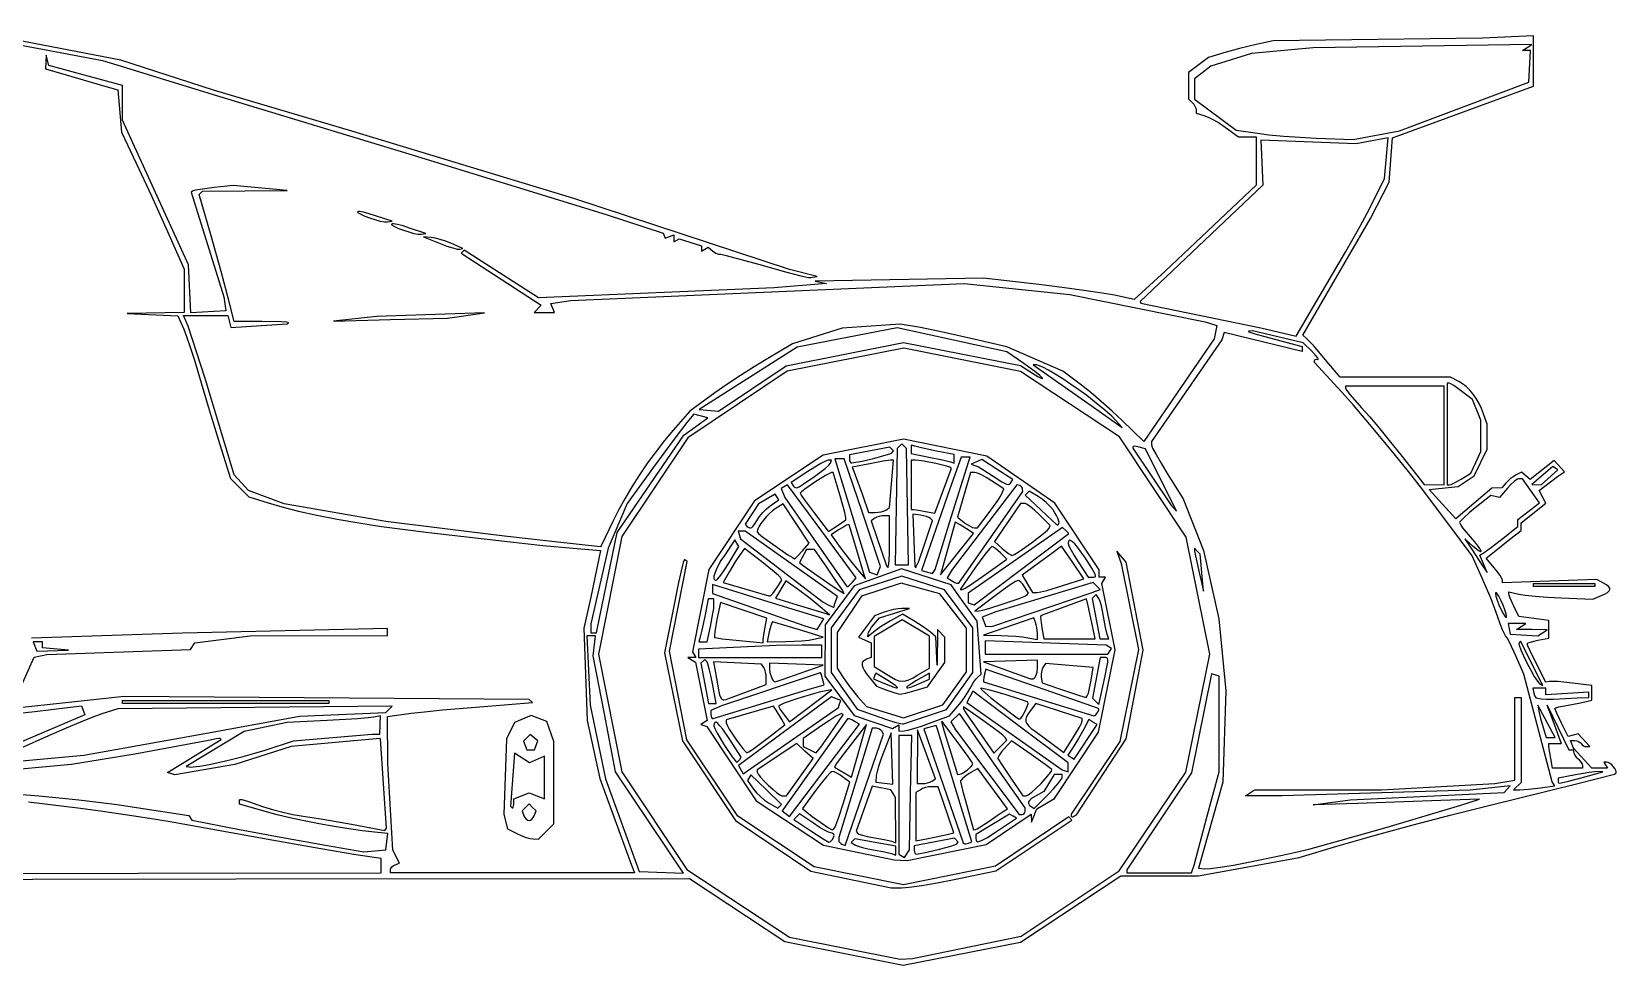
# Model space of a CAD drawing. Header units: millimetres. Extents: x -2.52 to 2.52, y -0.73 to 0.73.
# Drawn here: x 0.438 to 2.515, y -0.729 to 0.495 of the extents above; entities that cross this region are included whole.
import ezdxf

# ---------------------------------------------------------------- set-up
doc = ezdxf.new("R2010")
doc.units = ezdxf.units.MM
doc.header["$MEASUREMENT"] = 0

msp = doc.modelspace()

# ---------------------------------------------------------------- linework, layer by layer
at = {"flags": 128}
for points in [[(0.155285, -0.616951), (0.439827, -0.61594), (0.705815, -0.615422), (1.300593, -0.61488), (1.425212, -0.697612), (1.580325, -0.728818), (1.734186, -0.698556), (1.865558, -0.611709), (1.96749, -0.611709), (2.09956, -0.587279), (2.14904, -0.572778), (2.200771, -0.557869), (2.248936, -0.54457), (2.297376, -0.531847), (2.349933, -0.518665), (2.464733, -0.490304), (2.512911, -0.47834), (2.51477, -0.476482), (2.515169, -0.475146), (2.514604, -0.473199), (2.513283, -0.470886), (2.511415, -0.468448), (2.509208, -0.466129), (2.506869, -0.464172), (2.504608, -0.46282), (2.502632, -0.462315), (2.49885, -0.462315), (2.503841, -0.47039), (2.483062, -0.47039), (2.459187, -0.444145), (2.459069, -0.448698), (2.459501, -0.450862), (2.460764, -0.45339), (2.462664, -0.455966), (2.465007, -0.458277), (2.467358, -0.460509), (2.469284, -0.462868), (2.470585, -0.465075), (2.471063, -0.466847), (2.471063, -0.47039), (2.431696, -0.47039), (2.429172, -0.457773), (2.42739, -0.447823), (2.426649, -0.441622), (2.426649, -0.438089), (2.443472, -0.438089), (2.442127, -0.434958), (2.432705, -0.409723), (2.42463, -0.387618), (2.452894, -0.446122), (2.459814, -0.446164), (2.455166, -0.434051), (2.460857, -0.434051), (2.463264, -0.43437), (2.46561, -0.435237), (2.467626, -0.436521), (2.469044, -0.438089), (2.470363, -0.439657), (2.472107, -0.44094), (2.47405, -0.441808), (2.475965, -0.442127), (2.48039, -0.442127), (2.465324, -0.425479), (2.451977, -0.428969), (2.44335, -0.411214), (2.437258, -0.398217), (2.434724, -0.391902), (2.436078, -0.391088), (2.439765, -0.39002), (2.451884, -0.387678), (2.466079, -0.385207), (2.47611, -0.383013), (2.483176, -0.381017), (2.483176, -0.361774), (2.457941, -0.358749), (2.438674, -0.356892), (2.43169, -0.356545), (2.42779, -0.356676), (2.422875, -0.357628), (2.41063, -0.333371), (2.401982, -0.315666), (2.399351, -0.309834), (2.398385, -0.307162), (2.3995, -0.306195), (2.402536, -0.305005), (2.40703, -0.303743), (2.412517, -0.30256), (2.426649, -0.299909), (2.426649, -0.27686), (2.387339, -0.271645), (2.380749, -0.257825), (2.376095, -0.247378), (2.374679, -0.243665), (2.374159, -0.241666), (2.374159, -0.239326), (2.387281, -0.242268), (2.395684, -0.243555), (2.408862, -0.244882), (2.425009, -0.246094), (2.44232, -0.247034), (2.484237, -0.248858), (2.49582, -0.24406), (2.500412, -0.241966), (2.503774, -0.239971), (2.505914, -0.238032), (2.506837, -0.236107), (2.506552, -0.234153), (2.505064, -0.232127), (2.502382, -0.229988), (2.498512, -0.227693), (2.489621, -0.222935), (2.366083, -0.227443), (2.366083, -0.224058), (2.365229, -0.221729), (2.362904, -0.217889), (2.359462, -0.213071), (2.355259, -0.207809), (2.344435, -0.194945), (2.352698, -0.188321), (2.375635, -0.170113), (2.39031, -0.15853), (2.39031, -0.148727), (2.422667, -0.122724), (2.413897, -0.106337), (2.421282, -0.100474), (2.437881, -0.088143), (2.447095, -0.081675), (2.433637, -0.066804), (2.402231, -0.091678), (2.390826, -0.082212), (2.38317, -0.08631), (2.379786, -0.088396), (2.376232, -0.091047), (2.372931, -0.093923), (2.370304, -0.096684), (2.365095, -0.102961), (2.351952, -0.103033), (2.304834, -0.143364), (2.269993, -0.10498), (2.308012, -0.100863), (2.328821, -0.087229), (2.345895, -0.051959), (2.345895, -0.019375), (2.341162, -0.00565), (2.338447, 0.001279), (2.335205, 0.007932), (2.331508, 0.014215), (2.327429, 0.020031), (2.323041, 0.025286), (2.318416, 0.029885), (2.313627, 0.033732), (2.308747, 0.036733), (2.297844, 0.042396), (2.153067, 0.042396), (2.133702, 0.065612), (2.118539, 0.083263), (2.11277, 0.089609), (2.109277, 0.093098), (2.104218, 0.097368), (2.193188, 0.250336), (2.217401, 0.29795), (2.221785, 0.355919), (2.40642, 0.423957), (2.40646, 0.489685), (2.339838, 0.486671), (2.065276, 0.483078), (2.043069, 0.478464), (2.021454, 0.473362), (2.000673, 0.467575), (1.980485, 0.4613), (1.95424, 0.441716), (1.95424, 0.407402), (1.959287, 0.402355), (1.961246, 0.400036), (1.962851, 0.397453), (1.963936, 0.39492), (1.964334, 0.392753), (1.964334, 0.388199), (1.974729, 0.385419), (1.980143, 0.383341), (1.9872, 0.379739), (1.994987, 0.375119), (2.002589, 0.369987), (2.020054, 0.357335), (2.043069, 0.357335), (2.043069, 0.293983), (1.923957, 0.181386), (1.883402, 0.143955), (1.857246, 0.149623), (1.841357, 0.152493), (1.817429, 0.156117), (1.788706, 0.16003), (1.758429, 0.16377), (1.685768, 0.172248), (1.464898, 0.168307), (1.479812, 0.165036), (1.411171, 0.159567), (1.102624, 0.14614), (1.004983, 0.208886), (1.001027, 0.20493), (1.105953, 0.136505), (1.096635, 0.127187), (1.12334, 0.127187), (1.118806, 0.139003), (1.144684, 0.142936), (1.660339, 0.164991), (1.798789, 0.150832), (1.976447, 0.114808), (1.991368, 0.110242), (1.987947, 0.092342), (1.895693, -0.04197), (1.867429, -0.014523), (1.854499, -0.002393), (1.840185, 0.010345), (1.826229, 0.022178), (1.814372, 0.031593), (1.789578, 0.050263), (1.716532, 0.081945), (1.672869, 0.092237), (1.634323, 0.100879), (1.602961, 0.107203), (1.576716, 0.111878), (1.500553, 0.106404), (1.435397, 0.08587), (1.401077, 0.065661), (1.385144, 0.055936), (1.367133, 0.044394), (1.349255, 0.03248), (1.333718, 0.021639), (1.300681, -0.002175), (1.278819, -0.027332), (1.267659, -0.040707), (1.256498, -0.055101), (1.245525, -0.070225), (1.234931, -0.085793), (1.224905, -0.101517), (1.215636, -0.117109), (1.207314, -0.132281), (1.200129, -0.146746), (1.184772, -0.178927), (1.18387, -0.180195), (1.1239, -0.173728), (1.057825, -0.166206), (0.983176, -0.157202), (0.902423, -0.147142), (0.769179, -0.123842), (0.722422, -0.106297), (0.703409, -0.085792), (0.66577, 0.040377), (0.64343, 0.109017), (0.63709, 0.123149), (0.695238, 0.123149), (0.699311, 0.107574), (0.773217, 0.112144), (0.774899, 0.113609), (0.77449, 0.113903), (0.772666, 0.114178), (0.765343, 0.114644), (0.740004, 0.115074), (0.703427, 0.115074), (0.696357, 0.144347), (0.686752, 0.180897), (0.673588, 0.227666), (0.65789, 0.281712), (0.662311, 0.286133), (0.773217, 0.28705), (0.70211, 0.293725), (0.677238, 0.290911), (0.658902, 0.288447), (0.652725, 0.287327), (0.649744, 0.286476), (0.647122, 0.284855), (0.689884, 0.147687), (0.692463, 0.129206), (0.646902, 0.12681), (0.643565, 0.189771), (0.557201, 0.379242), (0.557201, 0.424725), (0.460734, 0.451002), (0.457195, 0.464334), (0.456258, 0.446506), (0.483513, 0.438533), (0.530956, 0.424833), (0.551144, 0.419105), (0.556087, 0.363392), (0.575154, 0.323015), (0.595043, 0.279985), (0.616087, 0.233231), (0.637954, 0.183824), (0.637954, 0.127187), (0.563257, 0.125543), (0.629644, 0.122827), (0.637434, 0.105216), (0.641307, 0.095399), (0.646094, 0.08169), (0.651186, 0.065904), (0.655975, 0.049859), (0.66827, 0.008137), (0.682733, -0.039168), (0.698741, -0.090448), (0.72269, -0.114397), (0.747953, -0.122484), (0.766246, -0.127821), (0.787738, -0.133187), (0.811985, -0.1385), (0.838542, -0.143677), (0.866962, -0.148637), (0.8968, -0.153297), (0.927611, -0.157575), (0.95895, -0.161389), (1.061911, -0.173236), (1.108044, -0.178256), (1.148084, -0.182018), (1.183786, -0.184886), (1.181766, -0.195404), (1.170921, -0.246299), (1.162097, -0.286676), (1.166144, -0.407806), (1.183055, -0.483794), (1.224531, -0.597577), (1.22832, -0.607672), (0.908479, -0.607672), (0.908479, -0.603507), (0.908951, -0.601709), (0.910237, -0.599892), (0.912139, -0.598267), (0.914462, -0.597047), (0.920444, -0.594751), (0.911447, -0.577939), (0.904882, -0.464334), (0.904441, -0.402679), (0.935734, -0.398402), (0.952909, -0.39636), (0.976543, -0.393961), (1.030716, -0.389287), (1.094407, -0.384448), (1.09034, -0.380381), (0.559219, -0.37659), (0.425976, -0.390834)], [(1.461642, 0.173245), (1.467699, 0.174249), (1.431359, 0.183634), (1.148721, 0.276318), (0.858008, 0.364751), (0.676312, 0.418385), (0.555182, 0.457748), (0.361373, 0.495237)], [(0.383372, 0.484839), (0.452221, 0.472282), (0.530956, 0.457328), (0.561238, 0.448321), (0.670256, 0.414732), (0.932705, 0.334942), (1.191117, 0.255491), (1.265814, 0.231248), (1.268355, 0.224545), (1.279946, 0.228993), (1.279946, 0.219577), (1.286689, 0.223745), (1.316285, 0.214661), (1.316285, 0.207464), (1.324714, 0.212674), (1.330351, 0.207996), (1.334996, 0.204778), (1.336927, 0.203866), (1.33825, 0.20361), (1.341521, 0.203594), (1.348587, 0.201951), (1.390983, 0.190291), (1.426385, 0.180306), (1.446391, 0.174999), (1.452294, 0.173695), (1.456357, 0.173076), (1.45925, 0.172979), (1.461642, 0.173245)], [(2.315612, 0.397117), (2.400404, 0.429199), (2.402845, 0.47039), (2.392328, 0.470514), (2.404441, 0.47826), (2.117766, 0.473951), (2.036933, 0.466689), (1.983617, 0.450221), (1.962315, 0.433465), (1.962315, 0.406552), (2.016824, 0.366265), (2.045087, 0.362012), (2.059885, 0.360203), (2.079282, 0.358422), (2.10076, 0.356873), (2.121803, 0.355762), (2.170256, 0.353766), (2.230821, 0.365034), (2.315612, 0.397117)], [(2.16086, 0.207251), (2.179328, 0.240101), (2.188478, 0.257175), (2.196034, 0.271854), (2.211488, 0.302826), (2.216275, 0.356158), (2.174293, 0.348297), (2.049125, 0.353021), (2.051743, 0.29384), (1.890878, 0.141319), (1.892158, 0.139471), (2.049125, 0.107046), (2.095693, 0.095914), (2.118416, 0.134767), (2.16086, 0.207251)], [(0.904441, 0.245759), (0.910498, 0.246694), (0.889039, 0.253974), (0.880548, 0.256642), (0.873293, 0.258525), (0.868043, 0.25945), (0.866411, 0.259499), (0.86557, 0.259244), (0.865466, 0.258622), (0.866136, 0.25782), (0.869421, 0.255803), (0.87468, 0.253453), (0.881164, 0.251028), (0.888129, 0.248787), (0.894827, 0.246989), (0.900514, 0.245894), (0.904441, 0.245759)], [(0.948856, 0.229608), (0.954913, 0.230543), (0.933453, 0.237823), (0.924962, 0.240491), (0.917707, 0.242374), (0.912458, 0.243299), (0.910826, 0.243348), (0.909984, 0.243093), (0.909881, 0.242471), (0.91055, 0.241669), (0.913836, 0.239652), (0.919094, 0.237302), (0.925579, 0.234877), (0.932543, 0.232636), (0.939242, 0.230839), (0.944928, 0.229743), (0.948856, 0.229608)], [(0.999327, 0.209986), (1.003365, 0.211077), (0.987529, 0.217929), (0.980593, 0.220641), (0.973414, 0.222963), (0.966839, 0.224646), (0.961716, 0.225445), (0.951738, 0.22611), (0.973514, 0.217502), (0.982287, 0.214246), (0.990079, 0.211743), (0.996041, 0.210241), (0.999327, 0.209986)], [(0.908479, 0.11768), (0.983176, 0.119804), (1.031629, 0.126414), (0.89031, 0.122013), (0.833782, 0.115556), (0.908479, 0.11768)], [(1.504166, 0.07236), (1.581011, 0.087576), (1.734186, 0.057525), (1.74979, 0.047578), (1.757015, 0.04315), (1.76145, 0.040804), (1.76326, 0.040354), (1.763231, 0.040783), (1.762608, 0.041616), (1.759659, 0.044403), (1.754579, 0.048531), (1.738683, 0.060069), (1.71632, 0.075471), (1.572678, 0.106954), (1.441419, 0.081823), (1.312929, 0), (1.338493, -0.00225), (1.427322, 0.057144), (1.504166, 0.07236)], [(2.112174, -0.576379), (2.154582, -0.564729), (2.21467, -0.547776), (2.311575, -0.518927), (2.335801, -0.510808), (2.28533, -0.512759), (2.176312, -0.5166), (2.117766, -0.518491), (2.166218, -0.511674), (2.368102, -0.50204), (2.376178, -0.493577), (2.323688, -0.499076), (2.077389, -0.506408), (2.028937, -0.506606), (2.04105, -0.498778), (2.207189, -0.498654), (2.355989, -0.490483), (2.382234, -0.486175), (2.382234, -0.377524), (2.39031, -0.377524), (2.39031, -0.488964), (2.380619, -0.498654), (2.388938, -0.498654), (2.40029, -0.497904), (2.415898, -0.496099), (2.434538, -0.493544), (2.431263, -0.488245), (2.394091, -0.347241), (2.383519, -0.323015), (2.375219, -0.305312), (2.372046, -0.299465), (2.37011, -0.29677), (2.368436, -0.294234), (2.365973, -0.288821), (2.363054, -0.281326), (2.360009, -0.272544), (2.356144, -0.26162), (2.350989, -0.248293), (2.345219, -0.234248), (2.339505, -0.221172), (2.326265, -0.192007), (2.297107, -0.152531), (2.279687, -0.129263), (2.261432, -0.105464), (2.242714, -0.081594), (2.223905, -0.058112), (2.205376, -0.035479), (2.187501, -0.014153), (2.170651, 0.005404), (2.155199, 0.022735), (2.119785, 0.061621), (2.119785, 0.064121), (2.120107, 0.065013), (2.120984, 0.065591), (2.122282, 0.065807), (2.123867, 0.065612), (2.124452, 0.065639), (2.124543, 0.066108), (2.123365, 0.068205), (2.120578, 0.071565), (2.116426, 0.075854), (2.104902, 0.087106), (2.038519, 0.102961), (2.033728, 0.102594), (2.032843, 0.10233), (2.033606, 0.101729), (2.041199, 0.099188), (2.088493, 0.086433), (2.103634, 0.082461), (2.103634, 0.075764), (2.001365, 0.100942), (1.998147, 0.091345), (1.905787, -0.042067), (1.905787, -0.046313), (1.907433, -0.050587), (1.911913, -0.059084), (1.918544, -0.070574), (1.926641, -0.083826), (1.947495, -0.117093), (1.974107, -0.184862), (1.994026, -0.274563), (2.00358, -0.369129), (1.999553, -0.48856), (1.967434, -0.601615), (1.975978, -0.602337), (1.983255, -0.601912), (1.996145, -0.600143), (2.013236, -0.597298), (2.033112, -0.593647), (2.07556, -0.585007), (2.095304, -0.580557), (2.112174, -0.576379)], [(1.799324, -0.647645), (1.863392, -0.604846), (1.951132, -0.475419), (1.982199, -0.320996), (1.951311, -0.16746), (1.863895, -0.035835), (1.734186, 0.049928), (1.581174, 0.080221), (1.428386, 0.049951), (1.298116, -0.037161), (1.211788, -0.166798), (1.181239, -0.320996), (1.211788, -0.475194), (1.296964, -0.603024), (1.431359, -0.691891), (1.576716, -0.720757), (1.592867, -0.719892), (1.735257, -0.690444), (1.799324, -0.647645)], [(1.820996, 0.018096), (1.810499, 0.025874), (1.799908, 0.033291), (1.789569, 0.040139), (1.77983, 0.04621), (1.771035, 0.051294), (1.763533, 0.055184), (1.757669, 0.057671), (1.755459, 0.058323), (1.753789, 0.058546), (1.750864, 0.058546), (1.827052, 0.00504), (1.867429, -0.023836), (1.859354, -0.014427), (1.853829, -0.00895), (1.844755, -0.000992), (1.833391, 0.008379), (1.820996, 0.018096)], [(2.224764, 0.030283), (2.160162, 0.030283), (2.160162, 0.027794), (2.161834, 0.025006), (2.166388, 0.019256), (2.181359, 0.002223), (2.19198, -0.009806), (2.205226, -0.025494), (2.219409, -0.042808), (2.23284, -0.059718), (2.263122, -0.098576), (2.289367, -0.098923), (2.289367, 0.030283), (2.224764, 0.030283)], [(2.331077, -0.069517), (2.33782, -0.055307), (2.33782, -0.013873), (2.326563, 0.013067), (2.312631, 0.023694), (2.302014, 0.031199), (2.298179, 0.033482), (2.296052, 0.03432), (2.293405, 0.03432), (2.293405, -0.098923), (2.296433, -0.098908), (2.29859, -0.098304), (2.302225, -0.09667), (2.311898, -0.09131), (2.324334, -0.083726), (2.331077, -0.069517)], [(1.196801, -0.203903), (1.205792, -0.161507), (1.292895, -0.033765), (1.324296, -0.011019), (1.306191, -0.006087), (1.297118, -0.017175), (1.280505, -0.038955), (1.253304, -0.075749), (1.218562, -0.123234), (1.193969, -0.181696), (1.170929, -0.281154), (1.170929, -0.292732), (1.178432, -0.292732), (1.18312, -0.269515), (1.196801, -0.203903)], [(1.577081, -0.591118), (1.58552, -0.591521), (1.689379, -0.570481), (1.748318, -0.530709), (1.748829, -0.54105), (1.755844, -0.523661), (1.7786, -0.510133), (1.83643, -0.423066), (1.858148, -0.315354), (1.840754, -0.228054), (1.845699, -0.220054), (1.837147, -0.220054), (1.837147, -0.21031), (1.779325, -0.122861), (1.690013, -0.061108), (1.580836, -0.039085), (1.475774, -0.060012), (1.385674, -0.11986), (1.325826, -0.20996), (1.304311, -0.317955), (1.308687, -0.325034), (1.298116, -0.325157), (1.308075, -0.331484), (1.323714, -0.407729), (1.315372, -0.412885), (1.32304, -0.415882), (1.387923, -0.513013), (1.476085, -0.571306), (1.568641, -0.590716), (1.577081, -0.591118)], [(1.565415, -0.057061), (1.567968, -0.054509), (1.562947, -0.049488), (1.510094, -0.059461), (1.510094, -0.06506), (1.510333, -0.067202), (1.510984, -0.068893), (1.511947, -0.069965), (1.513122, -0.070246), (1.526587, -0.06771), (1.543463, -0.063742), (1.558243, -0.059729), (1.563124, -0.05814), (1.565415, -0.057061)], [(1.581763, -0.048107), (1.578735, -0.045087), (1.572678, -0.051127), (1.57003, -0.203903), (1.587439, -0.203903), (1.584791, -0.051127), (1.581763, -0.048107)], [(1.624159, -0.054557), (1.606279, -0.050849), (1.595895, -0.048341), (1.590848, -0.046687), (1.590848, -0.057974), (1.614065, -0.062536), (1.631944, -0.066244), (1.642328, -0.068752), (1.647376, -0.070406), (1.647376, -0.059119), (1.624159, -0.054557)], [(1.889866, -0.049361), (1.884001, -0.048355), (1.882217, -0.048459), (1.881561, -0.048985), (1.881561, -0.050781), (1.93109, -0.125168), (1.938913, -0.133244), (1.898171, -0.051533), (1.889866, -0.049361)], [(1.485195, -0.070615), (1.486541, -0.066622), (1.482105, -0.066622), (1.478641, -0.067778), (1.47249, -0.070925), (1.464522, -0.075583), (1.455605, -0.081271), (1.433541, -0.095921), (1.435717, -0.099441), (1.436782, -0.10079), (1.438073, -0.101862), (1.439427, -0.102547), (1.440682, -0.102738), (1.443943, -0.101416), (1.449506, -0.098139), (1.46425, -0.088088), (1.478338, -0.077332), (1.483081, -0.073172), (1.485195, -0.070615)], [(1.505453, -0.144944), (1.505287, -0.142117), (1.503788, -0.135213), (1.497799, -0.113322), (1.488729, -0.082773), (1.486643, -0.082773), (1.483939, -0.083844), (1.478838, -0.086687), (1.464845, -0.095458), (1.451463, -0.104629), (1.447126, -0.107973), (1.445491, -0.109745), (1.446944, -0.112372), (1.450898, -0.118117), (1.463897, -0.135569), (1.482302, -0.159489), (1.483187, -0.159489), (1.492856, -0.153535), (1.505453, -0.144944)], [(1.52694, -0.135262), (1.503336, -0.064603), (1.490905, -0.064603), (1.536339, -0.213337), (1.546429, -0.216688), (1.550545, -0.205922), (1.52694, -0.135262)], [(1.565181, -0.097684), (1.567807, -0.066622), (1.56385, -0.066622), (1.554275, -0.067984), (1.53681, -0.071258), (1.513727, -0.075893), (1.516384, -0.082361), (1.527051, -0.112046), (1.535062, -0.135262), (1.543776, -0.135201), (1.547556, -0.134924), (1.551408, -0.134218), (1.554881, -0.133189), (1.557523, -0.131943), (1.562555, -0.128747), (1.565181, -0.097684)], [(1.643338, -0.07682), (1.641668, -0.075871), (1.637195, -0.074476), (1.623072, -0.071054), (1.607423, -0.067965), (1.601045, -0.066987), (1.596706, -0.066622), (1.590848, -0.066622), (1.590848, -0.131225), (1.594381, -0.131225), (1.600403, -0.13193), (1.609922, -0.133626), (1.62193, -0.136028), (1.643338, -0.078273), (1.643338, -0.07682)], [(1.643457, -0.141319), (1.666545, -0.067631), (1.668428, -0.062584), (1.656329, -0.062584), (1.641798, -0.10397), (1.615796, -0.178375), (1.604326, -0.211394), (1.619104, -0.215258), (1.622252, -0.20996), (1.643457, -0.141319)], [(1.710318, -0.10954), (1.712339, -0.104273), (1.696095, -0.093523), (1.689352, -0.089349), (1.683004, -0.08593), (1.677762, -0.083621), (1.674341, -0.082773), (1.668831, -0.082773), (1.65167, -0.141319), (1.660626, -0.148295), (1.664434, -0.151011), (1.668181, -0.153248), (1.671436, -0.154776), (1.673768, -0.155361), (1.677953, -0.155451), (1.693125, -0.135129), (1.704434, -0.119229), (1.708336, -0.113189), (1.710318, -0.10954)], [(1.703877, -0.078718), (1.683693, -0.065766), (1.669583, -0.0716), (1.675639, -0.073747), (1.679323, -0.07549), (1.684875, -0.078646), (1.698574, -0.087409), (1.709591, -0.094733), (1.71324, -0.096868), (1.715947, -0.098085), (1.717935, -0.098461), (1.719427, -0.098071), (1.720647, -0.096991), (1.721819, -0.095296), (1.72406, -0.09167), (1.703877, -0.078718)], [(2.43535, -0.077103), (2.431999, -0.075032), (2.404441, -0.098595), (2.416555, -0.098668), (2.438701, -0.079174), (2.43535, -0.077103)], [(1.473675, -0.159739), (1.428646, -0.098876), (1.420715, -0.103778), (1.425225, -0.115531), (1.506728, -0.232167), (1.507917, -0.232167), (1.510166, -0.230468), (1.513905, -0.226384), (1.518704, -0.220602), (1.473675, -0.159739)], [(1.737041, -0.104448), (1.736666, -0.10307), (1.735818, -0.101761), (1.734621, -0.100669), (1.733202, -0.099941), (1.729593, -0.098738), (1.644891, -0.20996), (1.638266, -0.220957), (1.64383, -0.224481), (1.648353, -0.226926), (1.65019, -0.227635), (1.651413, -0.227855), (1.653432, -0.227705), (1.737271, -0.107752), (1.737041, -0.104448)], [(2.341989, -0.187671), (2.351698, -0.180685), (2.366995, -0.168861), (2.386272, -0.153591), (2.386272, -0.144296), (2.414683, -0.122626), (2.392328, -0.09102), (2.38764, -0.090934), (2.386487, -0.091168), (2.385002, -0.091872), (2.381286, -0.09449), (2.376985, -0.098386), (2.372593, -0.103159), (2.362233, -0.115471), (2.3509, -0.113055), (2.33039, -0.129206), (2.322413, -0.135715), (2.315857, -0.141499), (2.311399, -0.145928), (2.310169, -0.147438), (2.309718, -0.148373), (2.31077, -0.150779), (2.313755, -0.155099), (2.318213, -0.160721), (2.323688, -0.167032), (2.329212, -0.173394), (2.33337, -0.178671), (2.336119, -0.182718), (2.337418, -0.185388), (2.33751, -0.186161), (2.337224, -0.186535), (2.336554, -0.186491), (2.335494, -0.186012), (2.332187, -0.183673), (2.327259, -0.179371), (2.316698, -0.169583), (2.326249, -0.184223), (2.340784, -0.20643), (2.345768, -0.213997), (2.33626, -0.191212), (2.341989, -0.187671)], [(1.406027, -0.126538), (1.417322, -0.118494), (1.412634, -0.110908), (1.390858, -0.123771), (1.373301, -0.150555), (1.375749, -0.153003), (1.377382, -0.15438), (1.378944, -0.155129), (1.380476, -0.155223), (1.382019, -0.154639), (1.383616, -0.153351), (1.385308, -0.151335), (1.389146, -0.145016), (1.392206, -0.14033), (1.396408, -0.135283), (1.4012, -0.130484), (1.406027, -0.126538)], [(1.440226, -0.149481), (1.423013, -0.123823), (1.412541, -0.130177), (1.408982, -0.132778), (1.405117, -0.136341), (1.401185, -0.140555), (1.397428, -0.14511), (1.394086, -0.149696), (1.391401, -0.154002), (1.389613, -0.157719), (1.388964, -0.160536), (1.390973, -0.162595), (1.396291, -0.166851), (1.412594, -0.1789), (1.429356, -0.190571), (1.435246, -0.194356), (1.438058, -0.195755), (1.439303, -0.194916), (1.441675, -0.192686), (1.448437, -0.18541), (1.457439, -0.175139), (1.440226, -0.149481)], [(1.771753, -0.15561), (1.772981, -0.15212), (1.758496, -0.137635), (1.752484, -0.13202), (1.746823, -0.12744), (1.742149, -0.124367), (1.740381, -0.123542), (1.739098, -0.123271), (1.734186, -0.123392), (1.700139, -0.172948), (1.710304, -0.182369), (1.714474, -0.186), (1.718312, -0.188921), (1.721393, -0.190835), (1.72329, -0.191445), (1.72663, -0.1899), (1.732602, -0.186145), (1.748732, -0.174746), (1.764258, -0.162738), (1.769473, -0.158221), (1.771753, -0.15561)], [(1.776967, -0.131848), (1.773039, -0.127138), (1.768031, -0.122234), (1.762585, -0.117719), (1.757345, -0.114171), (1.745413, -0.107211), (1.740312, -0.112312), (1.760703, -0.131863), (1.775627, -0.14567), (1.780575, -0.149871), (1.782875, -0.151413), (1.784104, -0.150981), (1.784705, -0.149758), (1.784711, -0.14785), (1.784155, -0.145368), (1.783071, -0.142418), (1.781489, -0.139109), (1.779443, -0.13555), (1.776967, -0.131848)], [(1.555518, -0.139362), (1.552375, -0.13964), (1.54904, -0.14035), (1.545911, -0.141386), (1.543387, -0.14264), (1.538322, -0.145855), (1.558511, -0.205214), (1.560548, -0.20725), (1.560957, -0.206945), (1.561338, -0.20528), (1.561986, -0.198409), (1.562423, -0.18772), (1.562584, -0.174293), (1.562584, -0.1393), (1.555518, -0.139362)], [(1.616079, -0.142868), (1.614123, -0.141641), (1.611033, -0.140434), (1.607232, -0.139385), (1.603146, -0.138633), (1.593236, -0.137281), (1.595613, -0.205922), (1.596826, -0.207162), (1.597284, -0.206772), (1.598128, -0.205172), (1.600776, -0.198836), (1.608571, -0.177077), (1.619103, -0.145752), (1.616079, -0.142868)], [(1.492174, -0.251143), (1.494442, -0.245232), (1.373285, -0.159489), (1.364065, -0.159489), (1.367221, -0.169583), (1.475774, -0.252665), (1.48284, -0.25669), (1.48783, -0.258995), (1.489348, -0.259277), (1.489762, -0.25917), (1.489906, -0.258884), (1.490572, -0.255855), (1.492174, -0.251143)], [(1.518323, -0.180192), (1.509752, -0.151413), (1.507762, -0.151413), (1.506209, -0.151925), (1.50345, -0.153318), (1.495876, -0.157897), (1.48598, -0.164381), (1.498042, -0.181114), (1.509619, -0.19649), (1.520517, -0.20996), (1.53093, -0.222073), (1.528912, -0.215522), (1.518323, -0.180192)], [(1.667008, -0.158863), (1.655022, -0.151446), (1.648536, -0.147712), (1.629206, -0.217043), (1.672509, -0.162545), (1.667008, -0.158863)], [(1.793545, -0.158686), (1.789472, -0.154613), (1.665545, -0.24089), (1.665545, -0.253701), (1.67362, -0.256207), (1.797618, -0.162759), (1.793545, -0.158686)], [(1.36253, -0.175334), (1.359835, -0.170974), (1.346136, -0.191317), (1.341685, -0.198248), (1.33806, -0.204563), (1.335294, -0.210162), (1.333418, -0.214949), (1.332465, -0.218822), (1.332466, -0.221684), (1.332835, -0.222704), (1.333455, -0.223435), (1.33433, -0.223863), (1.335464, -0.223977), (1.336345, -0.223503), (1.337695, -0.22219), (1.341529, -0.217409), (1.34643, -0.210362), (1.351858, -0.201778), (1.365224, -0.179693), (1.36253, -0.175334)], [(1.419539, -0.220527), (1.416966, -0.217864), (1.411484, -0.21308), (1.395014, -0.19986), (1.37255, -0.18253), (1.36687, -0.190188), (1.360438, -0.199869), (1.352948, -0.212388), (1.344706, -0.22693), (1.404417, -0.24428), (1.40632, -0.24428), (1.407587, -0.243474), (1.409629, -0.241281), (1.414912, -0.234072), (1.421601, -0.223863), (1.419539, -0.220527)], [(1.480312, -0.206931), (1.46409, -0.183715), (1.453851, -0.183715), (1.444743, -0.200732), (1.448145, -0.203622), (1.4717, -0.220519), (1.487328, -0.231274), (1.497596, -0.238047), (1.503267, -0.24149), (1.499901, -0.235819), (1.492758, -0.224994), (1.480312, -0.206931)], [(1.708197, -0.188008), (1.704723, -0.184787), (1.701423, -0.182175), (1.69867, -0.18044), (1.696837, -0.179849), (1.695836, -0.180457), (1.694143, -0.182133), (1.689045, -0.188223), (1.682274, -0.197192), (1.674562, -0.208113), (1.655315, -0.236205), (1.658411, -0.23597), (1.661784, -0.234324), (1.668679, -0.230018), (1.689018, -0.216037), (1.716528, -0.19634), (1.708197, -0.188008)], [(1.80263, -0.200612), (1.788126, -0.179152), (1.775288, -0.188791), (1.74948, -0.207869), (1.736511, -0.217308), (1.750059, -0.240242), (1.756254, -0.240039), (1.760817, -0.239259), (1.768661, -0.237286), (1.789791, -0.230954), (1.817133, -0.222073), (1.80263, -0.200612)], [(1.818405, -0.193747), (1.813501, -0.186602), (1.809184, -0.18082), (1.805475, -0.176417), (1.802395, -0.173411), (1.799965, -0.171817), (1.798999, -0.171556), (1.798203, -0.171654), (1.79758, -0.172114), (1.797132, -0.172938), (1.79677, -0.175686), (1.797805, -0.178856), (1.800625, -0.184466), (1.804797, -0.191725), (1.809892, -0.19984), (1.823015, -0.219909), (1.828062, -0.219981), (1.830407, -0.219889), (1.831917, -0.219373), (1.83233, -0.218879), (1.832501, -0.218189), (1.83207, -0.216094), (1.830534, -0.212845), (1.827804, -0.2082), (1.818405, -0.193747)], [(1.804155, -0.533401), (1.807502, -0.531332), (1.872541, -0.432032), (1.895049, -0.315467), (1.872565, -0.20015), (1.860714, -0.185734), (1.866014, -0.201884), (1.888944, -0.314939), (1.864621, -0.435467), (1.800808, -0.530718), (1.800808, -0.533094), (1.801072, -0.533853), (1.801791, -0.534164), (1.802855, -0.534017), (1.804155, -0.533401)], [(1.966008, -0.185935), (1.962315, -0.1821), (1.962491, -0.185935), (1.964308, -0.195761), (1.96843, -0.213997), (1.974192, -0.238223), (1.969702, -0.189771), (1.966008, -0.185935)], [(1.578735, -0.627279), (1.588523, -0.626488), (1.604727, -0.62416), (1.625096, -0.620655), (1.647376, -0.616333), (1.701884, -0.605153), (1.801518, -0.538396), (1.79748, -0.534358), (1.701282, -0.598807), (1.580754, -0.62313), (1.463808, -0.599487), (1.36355, -0.533075), (1.296933, -0.433332), (1.274243, -0.316958), (1.297133, -0.199556), (1.295081, -0.197504), (1.294197, -0.197002), (1.293755, -0.197193), (1.293285, -0.197788), (1.292185, -0.200521), (1.290734, -0.205864), (1.286132, -0.227024), (1.278186, -0.266557), (1.267723, -0.319116), (1.291025, -0.434386), (1.36057, -0.538784), (1.459623, -0.605189), (1.564603, -0.627047), (1.578735, -0.627279)], [(1.443178, -0.236472), (1.426733, -0.224617), (1.413197, -0.247533), (1.441326, -0.256077), (1.476652, -0.266887), (1.483849, -0.269154), (1.471736, -0.25874), (1.458351, -0.247903), (1.443178, -0.236472)], [(1.651799, -0.389468), (1.656316, -0.383877), (1.660867, -0.377647), (1.664922, -0.371538), (1.66795, -0.36631), (1.673257, -0.357359), (1.675884, -0.353714), (1.678052, -0.351279), (1.682484, -0.347241), (1.677658, -0.277661), (1.670576, -0.268037), (1.653325, -0.24428), (1.643155, -0.230148), (1.578448, -0.209218), (1.516151, -0.231184), (1.478067, -0.282638), (1.477793, -0.349513), (1.516151, -0.401401), (1.566431, -0.418495), (1.574697, -0.413386), (1.574697, -0.421938), (1.581763, -0.421478), (1.586578, -0.420535), (1.594463, -0.418306), (1.604326, -0.415125), (1.615074, -0.411325), (1.641319, -0.401632), (1.651799, -0.389468)], [(1.580754, -0.412115), (1.611036, -0.40211), (1.637281, -0.393214), (1.671602, -0.345114), (1.671602, -0.286173), (1.634675, -0.236481), (1.578735, -0.218464), (1.522795, -0.236481), (1.485868, -0.286173), (1.485868, -0.345114), (1.520188, -0.393204), (1.548452, -0.403213), (1.559745, -0.407013), (1.5696, -0.409957), (1.576956, -0.411755), (1.579366, -0.412133), (1.580754, -0.412115)], [(1.647977, -0.36559), (1.663526, -0.343978), (1.663521, -0.286676), (1.628365, -0.241894), (1.577712, -0.227811), (1.526056, -0.245001), (1.493943, -0.292289), (1.493974, -0.339166), (1.501605, -0.351279), (1.510382, -0.363677), (1.520768, -0.376477), (1.532301, -0.389563), (1.580977, -0.404382), (1.632428, -0.387203), (1.647977, -0.36559)], [(1.742441, -0.243427), (1.744839, -0.241029), (1.739551, -0.23256), (1.737241, -0.229272), (1.734862, -0.226579), (1.732694, -0.22476), (1.731017, -0.224092), (1.727652, -0.225685), (1.720891, -0.230022), (1.711714, -0.236441), (1.701103, -0.24428), (1.674435, -0.264468), (1.680084, -0.264065), (1.684851, -0.263144), (1.692654, -0.261029), (1.713028, -0.254661), (1.73252, -0.247835), (1.739219, -0.245149), (1.742441, -0.243427)], [(1.832775, -0.238097), (1.838497, -0.23594), (1.82942, -0.226863), (1.701884, -0.26552), (1.683869, -0.272285), (1.688616, -0.284657), (1.697847, -0.284035), (1.827052, -0.240254), (1.832775, -0.238097)], [(2.487214, -0.232167), (2.479139, -0.232167), (2.471063, -0.232167), (2.462988, -0.232167), (2.454913, -0.232167), (2.446837, -0.232167), (2.438762, -0.232167), (2.430686, -0.232167), (2.422611, -0.232167), (2.414536, -0.232167), (2.40646, -0.232167), (2.40646, -0.228129), (2.414536, -0.228129), (2.422611, -0.228129), (2.430686, -0.228129), (2.438762, -0.228129), (2.446837, -0.228129), (2.454913, -0.228129), (2.462988, -0.228129), (2.471063, -0.228129), (2.479139, -0.228129), (2.487214, -0.228129), (2.487214, -0.232167)], [(1.332436, -0.256194), (1.332436, -0.248318), (1.324933, -0.248318), (1.320371, -0.271534), (1.316663, -0.289414), (1.314155, -0.299798), (1.312501, -0.304845), (1.323692, -0.304845), (1.328064, -0.284458), (1.331152, -0.267746), (1.332091, -0.260861), (1.332436, -0.256194)], [(1.403492, -0.252069), (1.330417, -0.229436), (1.330417, -0.241184), (1.451548, -0.283535), (1.467784, -0.288625), (1.476566, -0.274702), (1.403492, -0.252069)], [(1.822931, -0.257507), (1.820895, -0.248526), (1.76245, -0.269823), (1.760955, -0.270995), (1.760587, -0.27258), (1.760689, -0.27603), (1.762148, -0.286487), (1.764834, -0.300808), (1.832251, -0.300808), (1.828609, -0.283647), (1.822931, -0.257507)], [(1.84317, -0.271709), (1.841848, -0.264271), (1.840245, -0.25734), (1.838565, -0.251689), (1.837008, -0.248093), (1.833548, -0.242495), (1.828088, -0.247955), (1.838061, -0.300808), (1.850124, -0.300808), (1.847998, -0.295267), (1.845703, -0.286062), (1.84317, -0.271709)], [(2.357299, -0.240283), (2.356889, -0.240604), (2.356773, -0.241539), (2.357359, -0.244987), (2.358924, -0.2501), (2.361336, -0.256352), (2.364179, -0.26261), (2.366916, -0.267741), (2.369237, -0.271216), (2.370145, -0.272166), (2.370831, -0.272503), (2.371241, -0.272182), (2.371356, -0.271247), (2.37077, -0.267799), (2.369205, -0.262686), (2.366793, -0.256434), (2.363951, -0.250176), (2.361213, -0.245045), (2.358892, -0.24157), (2.357985, -0.24062), (2.357299, -0.240283)], [(1.399462, -0.285662), (1.401886, -0.273545), (1.340939, -0.253054), (1.336335, -0.275232), (1.333508, -0.29132), (1.332979, -0.296545), (1.333177, -0.298857), (1.336201, -0.299641), (1.343366, -0.300709), (1.365831, -0.303131), (1.397039, -0.305959), (1.397039, -0.301869), (1.397751, -0.295421), (1.399462, -0.285662)], [(1.576248, -0.373179), (1.578909, -0.372916), (1.583518, -0.371973), (1.595986, -0.368642), (1.612154, -0.363797), (1.635262, -0.331897), (1.635262, -0.298385), (1.625477, -0.2886), (1.625011, -0.335128), (1.623149, -0.298021), (1.616083, -0.292005), (1.606759, -0.285161), (1.594261, -0.277156), (1.579505, -0.268324), (1.563979, -0.277184), (1.550938, -0.285201), (1.545355, -0.289008), (1.541386, -0.292033), (1.53432, -0.298021), (1.534455, -0.294367), (1.535086, -0.292255), (1.536705, -0.289206), (1.539067, -0.285627), (1.541926, -0.281927), (1.549264, -0.27314), (1.588829, -0.260993), (1.578735, -0.261019), (1.573792, -0.261403), (1.567796, -0.26243), (1.561503, -0.263942), (1.55567, -0.265785), (1.542699, -0.270525), (1.521911, -0.29874), (1.538358, -0.306079), (1.538358, -0.325287), (1.532301, -0.327611), (1.529562, -0.328989), (1.527715, -0.330711), (1.526769, -0.332827), (1.526732, -0.335388), (1.52761, -0.338443), (1.529411, -0.342043), (1.532143, -0.346237), (1.535814, -0.351075), (1.545343, -0.362984), (1.55901, -0.367928), (1.569712, -0.371509), (1.576248, -0.373179)], [(0.419023, -0.374474), (0.441273, -0.324895), (0.458277, -0.321323), (0.646343, -0.314909), (0.652086, -0.306041), (0.724764, -0.296941), (0.904441, -0.296199), (0.904441, -0.287388), (0.635935, -0.293134), (0.438089, -0.299977)], [(1.443411, -0.288675), (1.409375, -0.2786), (1.408421, -0.279636), (1.407237, -0.282455), (1.405973, -0.286628), (1.40478, -0.291723), (1.402097, -0.304845), (1.426822, -0.304368), (1.437369, -0.303979), (1.447808, -0.303275), (1.456934, -0.302356), (1.463542, -0.30132), (1.475537, -0.29875), (1.443411, -0.288675)], [(1.615034, -0.318138), (1.615074, -0.29711), (1.579099, -0.276028), (1.542396, -0.297537), (1.542396, -0.337045), (1.558466, -0.34719), (1.56501, -0.351203), (1.570386, -0.354084), (1.574984, -0.355842), (1.579192, -0.356485), (1.583398, -0.356021), (1.587991, -0.354459), (1.59336, -0.351806), (1.599893, -0.348072), (1.614995, -0.339166), (1.615034, -0.318138)], [(1.754086, -0.279305), (1.751779, -0.273293), (1.685734, -0.296162), (1.708445, -0.296466), (1.71826, -0.296783), (1.728192, -0.297422), (1.737084, -0.29829), (1.743775, -0.299293), (1.756393, -0.301817), (1.756393, -0.293567), (1.755715, -0.285975), (1.754982, -0.282291), (1.754086, -0.279305)], [(2.404441, -0.288694), (2.384253, -0.288571), (2.396366, -0.280743), (2.373567, -0.280619), (2.37625, -0.294751), (2.412517, -0.296855), (2.42463, -0.288818), (2.404441, -0.288694)], [(0.452221, -0.308651), (0.452221, -0.304845), (0.440361, -0.304845), (0.445009, -0.316958), (0.486541, -0.315547), (0.452221, -0.312456), (0.452221, -0.308651)], [(1.188944, -0.399209), (1.17429, -0.323263), (1.177382, -0.29677), (1.165765, -0.29677), (1.170249, -0.387618), (1.190486, -0.484522), (1.234384, -0.605653), (1.292419, -0.608033), (1.203599, -0.475156), (1.188944, -0.399209)], [(1.448148, -0.308883), (1.413864, -0.30966), (1.367395, -0.311528), (1.312248, -0.314173), (1.312248, -0.325034), (1.473755, -0.325034), (1.473755, -0.308883), (1.448148, -0.308883)], [(1.850013, -0.311367), (1.846596, -0.309255), (1.687752, -0.303604), (1.687752, -0.320996), (1.848783, -0.320996), (1.853429, -0.313479), (1.850013, -0.311367)], [(2.387767, -0.306042), (2.387574, -0.307035), (2.387936, -0.308945), (2.390061, -0.314996), (2.393622, -0.32316), (2.398096, -0.332402), (2.402962, -0.341687), (2.407698, -0.34998), (2.411782, -0.356247), (2.413417, -0.358296), (2.414693, -0.359451), (2.419069, -0.362156), (2.389791, -0.304018), (2.387767, -0.306042)], [(1.322965, -0.330368), (1.320323, -0.327725), (1.315302, -0.332746), (1.325275, -0.385599), (1.33549, -0.385599), (1.330549, -0.359305), (1.328422, -0.348886), (1.326283, -0.339958), (1.324381, -0.333469), (1.322965, -0.330368)], [(1.379879, -0.368603), (1.401077, -0.360793), (1.401015, -0.351998), (1.400755, -0.348213), (1.400094, -0.344408), (1.399131, -0.341026), (1.397967, -0.33851), (1.394981, -0.333816), (1.331897, -0.33109), (1.334324, -0.345222), (1.338298, -0.367548), (1.339849, -0.374148), (1.341422, -0.378278), (1.34229, -0.379551), (1.343252, -0.380367), (1.344336, -0.380779), (1.345572, -0.380842), (1.348618, -0.380133), (1.352624, -0.378668), (1.379879, -0.368603)], [(1.756393, -0.338335), (1.756393, -0.328757), (1.685734, -0.33109), (1.74757, -0.353297), (1.74929, -0.353297), (1.750799, -0.353017), (1.752169, -0.352202), (1.753381, -0.350893), (1.754414, -0.34913), (1.755252, -0.346952), (1.755873, -0.344401), (1.756393, -0.338335)], [(1.845091, -0.34926), (1.847968, -0.335523), (1.848645, -0.331228), (1.848798, -0.328301), (1.848412, -0.326479), (1.847476, -0.325502), (1.845977, -0.325107), (1.843901, -0.325034), (1.838543, -0.325034), (1.828651, -0.378718), (1.8367, -0.386767), (1.838909, -0.377098), (1.845091, -0.34926)], [(1.454173, -0.36768), (1.476987, -0.361181), (1.4749, -0.353202), (1.473228, -0.347566), (1.472137, -0.345222), (1.471461, -0.345222), (1.34253, -0.388741), (1.328398, -0.394538), (1.328398, -0.400163), (1.328637, -0.402311), (1.329288, -0.404003), (1.330251, -0.405069), (1.331427, -0.405338), (1.382907, -0.389534), (1.454173, -0.36768)], [(1.440444, -0.333961), (1.405114, -0.332795), (1.405114, -0.338678), (1.405307, -0.341805), (1.405843, -0.345011), (1.407682, -0.351026), (1.408856, -0.353517), (1.410112, -0.355452), (1.411386, -0.356671), (1.412612, -0.357016), (1.423341, -0.353623), (1.445491, -0.345913), (1.475774, -0.335128), (1.440444, -0.333961)], [(1.543049, -0.349579), (1.541684, -0.353412), (1.556042, -0.359411), (1.568225, -0.364094), (1.571577, -0.365003), (1.573091, -0.364968), (1.573156, -0.364599), (1.572757, -0.363998), (1.570564, -0.362101), (1.560565, -0.355558), (1.544415, -0.345746), (1.543049, -0.349579)], [(1.615074, -0.349689), (1.615074, -0.34569), (1.597914, -0.355502), (1.591836, -0.359127), (1.587698, -0.361913), (1.58547, -0.36383), (1.585064, -0.364454), (1.585124, -0.364851), (1.586628, -0.364946), (1.589954, -0.364086), (1.595072, -0.362244), (1.601952, -0.359391), (1.615074, -0.353687), (1.615074, -0.349689)], [(1.836542, -0.392083), (1.766487, -0.36757), (1.69333, -0.342419), (1.688814, -0.340728), (1.686642, -0.349031), (1.685537, -0.354896), (1.685534, -0.35668), (1.685929, -0.357335), (1.757874, -0.379542), (1.830496, -0.40175), (1.831619, -0.401391), (1.83286, -0.400435), (1.835247, -0.397439), (1.836771, -0.394181), (1.836931, -0.392899), (1.836542, -0.392083)], [(1.826838, -0.354921), (1.829574, -0.338374), (1.76698, -0.333083), (1.763682, -0.338143), (1.762483, -0.340716), (1.761656, -0.343982), (1.761276, -0.347521), (1.761417, -0.350914), (1.76245, -0.358626), (1.782638, -0.365465), (1.811571, -0.375078), (1.820316, -0.377852), (1.822209, -0.37466), (1.82316, -0.372114), (1.82435, -0.367544), (1.826838, -0.354921)], [(1.978218, -0.536425), (1.994616, -0.475274), (1.994616, -0.349933), (1.984522, -0.346508), (1.958222, -0.476423), (1.873486, -0.603592), (1.873486, -0.607672), (1.958531, -0.607672), (1.961819, -0.597577), (1.978218, -0.536425)], [(1.479392, -0.36874), (1.472048, -0.370309), (1.462814, -0.372733), (1.442219, -0.378987), (1.424692, -0.385188), (1.419292, -0.387545), (1.417822, -0.388411), (1.417317, -0.38902), (1.417903, -0.390745), (1.41943, -0.393491), (1.424383, -0.40054), (1.431359, -0.409424), (1.487048, -0.367429), (1.479392, -0.36874)], [(1.734305, -0.416421), (1.67184, -0.369534), (1.663923, -0.384327), (1.788778, -0.472409), (1.79677, -0.475101), (1.79677, -0.463308), (1.734305, -0.416421)], [(1.74395, -0.384012), (1.740838, -0.382561), (1.734081, -0.380148), (1.714325, -0.37386), (1.694065, -0.367998), (1.68668, -0.366117), (1.682687, -0.36541), (1.682396, -0.365515), (1.682385, -0.365823), (1.683155, -0.367003), (1.687545, -0.371341), (1.695119, -0.37776), (1.705141, -0.385599), (1.731809, -0.405787), (1.733325, -0.405787), (1.734601, -0.404921), (1.736333, -0.402622), (1.740281, -0.395532), (1.743406, -0.388125), (1.744111, -0.385431), (1.74395, -0.384012)], [(2.463997, -0.378334), (2.479139, -0.377524), (2.479139, -0.370729), (2.422611, -0.374221), (2.422611, -0.36541), (2.405868, -0.36541), (2.407174, -0.372142), (2.407967, -0.374996), (2.408591, -0.376151), (2.40946, -0.377135), (2.410642, -0.377956), (2.412205, -0.37862), (2.416753, -0.379511), (2.423655, -0.379868), (2.433462, -0.379751), (2.463997, -0.378334)], [(0.40175, -0.462921), (0.506729, -0.453434), (0.660162, -0.425802), (0.789367, -0.40232), (0.902423, -0.397213), (0.910498, -0.388874), (0.551144, -0.3926), (0.530235, -0.399264), (0.518553, -0.403439), (0.502205, -0.409881), (0.483356, -0.417709), (0.464175, -0.426046), (0.419025, -0.446164)], [(0.4179, -0.398632), (0.442127, -0.395947), (0.484931, -0.391009), (0.503509, -0.388756), (0.507966, -0.400373), (0.421938, -0.437055)], [(0.827725, -0.385599), (0.81965, -0.385599), (0.811575, -0.385599), (0.803499, -0.385599), (0.795424, -0.385599), (0.787349, -0.385599), (0.779273, -0.385599), (0.771198, -0.385599), (0.763122, -0.385599), (0.755047, -0.385599), (0.746972, -0.385599), (0.738896, -0.385599), (0.730821, -0.385599), (0.722746, -0.385599), (0.71467, -0.385599), (0.706595, -0.385599), (0.69852, -0.385599), (0.690444, -0.385599), (0.682369, -0.385599), (0.674293, -0.385599), (0.666218, -0.385599), (0.658143, -0.385599), (0.650067, -0.385599), (0.641992, -0.385599), (0.633917, -0.385599), (0.625841, -0.385599), (0.617766, -0.385599), (0.60969, -0.385599), (0.601615, -0.385599), (0.59354, -0.385599), (0.585464, -0.385599), (0.577389, -0.385599), (0.569314, -0.385599), (0.561238, -0.385599), (0.557201, -0.385599), (0.557201, -0.381561), (0.565276, -0.381561), (0.573351, -0.381561), (0.581427, -0.381561), (0.589502, -0.381561), (0.597577, -0.381561), (0.605653, -0.381561), (0.613728, -0.381561), (0.621803, -0.381561), (0.629879, -0.381561), (0.637954, -0.381561), (0.64603, -0.381561), (0.654105, -0.381561), (0.66218, -0.381561), (0.670256, -0.381561), (0.678331, -0.381561), (0.686406, -0.381561), (0.694482, -0.381561), (0.702557, -0.381561), (0.710633, -0.381561), (0.718708, -0.381561), (0.726783, -0.381561), (0.734859, -0.381561), (0.742934, -0.381561), (0.751009, -0.381561), (0.759085, -0.381561), (0.76716, -0.381561), (0.775236, -0.381561), (0.783311, -0.381561), (0.791386, -0.381561), (0.799462, -0.381561), (0.807537, -0.381561), (0.815612, -0.381561), (0.823688, -0.381561), (0.827725, -0.381561), (0.827725, -0.385599)], [(1.421403, -0.406536), (1.413926, -0.394408), (1.410353, -0.389085), (1.348587, -0.407032), (1.348587, -0.410729), (1.349625, -0.413913), (1.35239, -0.419083), (1.361016, -0.432398), (1.365832, -0.439049), (1.370289, -0.444699), (1.373864, -0.448602), (1.375158, -0.449665), (1.376035, -0.450011), (1.378968, -0.448498), (1.384857, -0.444519), (1.402088, -0.431581), (1.425308, -0.413341), (1.421403, -0.406536)], [(1.497144, -0.386093), (1.498653, -0.381565), (1.48672, -0.376987), (1.364732, -0.467059), (1.370794, -0.477758), (1.495635, -0.39062), (1.497144, -0.386093)], [(1.714065, -0.430123), (1.711128, -0.427268), (1.704793, -0.422183), (1.685654, -0.408198), (1.659489, -0.389907), (1.659489, -0.39194), (1.661061, -0.394969), (1.665342, -0.401712), (1.679416, -0.422349), (1.699343, -0.450724), (1.716311, -0.433757), (1.714065, -0.430123)], [(1.814939, -0.408436), (1.814939, -0.405028), (1.754374, -0.385774), (1.747398, -0.394771), (1.744235, -0.39911), (1.742106, -0.402798), (1.741052, -0.406026), (1.741114, -0.408983), (1.742335, -0.411859), (1.744756, -0.414843), (1.748418, -0.418126), (1.753365, -0.421896), (1.77871, -0.440619), (1.790934, -0.449789), (1.802937, -0.430816), (1.811414, -0.416416), (1.813992, -0.411256), (1.814939, -0.408436)], [(2.413746, -0.395693), (2.415827, -0.405251), (2.419106, -0.416891), (2.423237, -0.430013), (2.43486, -0.430013), (2.412517, -0.387618), (2.413746, -0.395693)], [(0.744328, -0.446661), (0.781292, -0.434636), (0.884406, -0.425976), (0.894347, -0.425957), (0.8952, -0.401888), (0.886698, -0.403617), (0.879255, -0.404489), (0.865275, -0.405589), (0.825707, -0.407903), (0.773217, -0.410462), (0.716689, -0.422166), (0.640795, -0.467972), (0.644422, -0.468721), (0.646549, -0.468881), (0.649717, -0.468728), (0.658749, -0.467573), (0.670679, -0.465443), (0.684663, -0.462523), (0.699862, -0.459), (0.715433, -0.455057), (0.730535, -0.450883), (0.744328, -0.446661)], [(1.095406, -0.563165), (1.102655, -0.563257), (1.122476, -0.543436), (1.122476, -0.435256), (1.11341, -0.409248), (1.092728, -0.401385), (1.071034, -0.410371), (1.0604, -0.432032), (1.057039, -0.531117), (1.061798, -0.550081), (1.074977, -0.556577), (1.080666, -0.559107), (1.086414, -0.561192), (1.091551, -0.562617), (1.095406, -0.563165)], [(1.353382, -0.43288), (1.343923, -0.41913), (1.340311, -0.414624), (1.33741, -0.411667), (1.335197, -0.410241), (1.334341, -0.410094), (1.333647, -0.410322), (1.333113, -0.410922), (1.332735, -0.411891), (1.332436, -0.414926), (1.3336, -0.418414), (1.336695, -0.424463), (1.346306, -0.440516), (1.35652, -0.455621), (1.360369, -0.460486), (1.361719, -0.461838), (1.362588, -0.462315), (1.363396, -0.462059), (1.364358, -0.461362), (1.366266, -0.459071), (1.368271, -0.455826), (1.353382, -0.43288)], [(1.517604, -0.40939), (1.513025, -0.406915), (1.509727, -0.405849), (1.507342, -0.405787), (1.421899, -0.526455), (1.431359, -0.533899), (1.523096, -0.41287), (1.517604, -0.40939)], [(1.500247, -0.398632), (1.499417, -0.398656), (1.497674, -0.399361), (1.491881, -0.402557), (1.483726, -0.407708), (1.474068, -0.414298), (1.449529, -0.431603), (1.449529, -0.441842), (1.457339, -0.446022), (1.463229, -0.44897), (1.466424, -0.450188), (1.468267, -0.448214), (1.472345, -0.442849), (1.484793, -0.425223), (1.501887, -0.400272), (1.500247, -0.398632)], [(1.514132, -0.436485), (1.500473, -0.454349), (1.493149, -0.464407), (1.490337, -0.468904), (1.512945, -0.482259), (1.532301, -0.41306), (1.514132, -0.436485)], [(1.648766, -0.495472), (1.625334, -0.419223), (1.623643, -0.41449), (1.607451, -0.418724), (1.659129, -0.568281), (1.660318, -0.569254), (1.661135, -0.569504), (1.66248, -0.569465), (1.666008, -0.568607), (1.670508, -0.566986), (1.648766, -0.495472)], [(1.671602, -0.464719), (1.670009, -0.461543), (1.665671, -0.454935), (1.651413, -0.435289), (1.631225, -0.408621), (1.631225, -0.411033), (1.634242, -0.422287), (1.641495, -0.445956), (1.651765, -0.478466), (1.654617, -0.478337), (1.656559, -0.477829), (1.659053, -0.476579), (1.664693, -0.472656), (1.669542, -0.468169), (1.671045, -0.466214), (1.671602, -0.464719)], [(1.697168, -0.460527), (1.654093, -0.398493), (1.642823, -0.409763), (1.648904, -0.419919), (1.732382, -0.530956), (1.736312, -0.530956), (1.737838, -0.530624), (1.739088, -0.529723), (1.739932, -0.528388), (1.740242, -0.526758), (1.740242, -0.52256), (1.697168, -0.460527)], [(1.82921, -0.409911), (1.823774, -0.406551), (1.817187, -0.419292), (1.810439, -0.431442), (1.803465, -0.442762), (1.796331, -0.453492), (1.804562, -0.458579), (1.834646, -0.41327), (1.82921, -0.409911)], [(0.420518, -0.504514), (0.447665, -0.506628), (0.474073, -0.509028), (0.499895, -0.51173), (0.525282, -0.514749), (0.55039, -0.518099), (0.57537, -0.521795), (0.644011, -0.532446), (0.648103, -0.538349), (0.71066, -0.55058), (0.769559, -0.561717), (0.823321, -0.571315), (0.873426, -0.579819), (0.902423, -0.577389), (0.904896, -0.556031), (0.887509, -0.554321), (0.871769, -0.552493), (0.853881, -0.549943), (0.834641, -0.546819), (0.814842, -0.543271), (0.795281, -0.539447), (0.77675, -0.535495), (0.760046, -0.531565), (0.745962, -0.527806), (0.710633, -0.51757), (0.710633, -0.514168), (0.710592, -0.512732), (0.710764, -0.511748), (0.711589, -0.511305), (0.713507, -0.511496), (0.722383, -0.514136), (0.740915, -0.520393), (0.753642, -0.524331), (0.7674, -0.527978), (0.780533, -0.530928), (0.791386, -0.532775), (0.819912, -0.537151), (0.857312, -0.543725), (0.90103, -0.551864), (0.903267, -0.549125), (0.895427, -0.432032), (0.894347, -0.431297), (0.778172, -0.441827), (0.704576, -0.465667), (0.625984, -0.479186), (0.616294, -0.475956), (0.686564, -0.432863), (0.685209, -0.431507), (0.683588, -0.431298), (0.680178, -0.43173), (0.669988, -0.434169), (0.573351, -0.451967), (0.490579, -0.465748), (0.385599, -0.474987)], [(1.096703, -0.430405), (1.091598, -0.426168), (1.082731, -0.435035), (1.087001, -0.446164), (1.097386, -0.446164), (1.101808, -0.434642), (1.096703, -0.430405)], [(1.552432, -0.421844), (1.551091, -0.420313), (1.549241, -0.419059), (1.547128, -0.418212), (1.544994, -0.4179), (1.539993, -0.4179), (1.495962, -0.561217), (1.495962, -0.564929), (1.496303, -0.566484), (1.49723, -0.567973), (1.498601, -0.569227), (1.500276, -0.570079), (1.50459, -0.571517), (1.554869, -0.425787), (1.552432, -0.421844)], [(1.555377, -0.447703), (1.551726, -0.457598), (1.548606, -0.466987), (1.546348, -0.474809), (1.545283, -0.480005), (1.544415, -0.48856), (1.566958, -0.491148), (1.564603, -0.423957), (1.555377, -0.447703)], [(1.590167, -0.502548), (1.591782, -0.427706), (1.574697, -0.427706), (1.574697, -0.582969), (1.582215, -0.587615), (1.588551, -0.577389), (1.590167, -0.502548)], [(1.611003, -0.452143), (1.599375, -0.419919), (1.598923, -0.490579), (1.605989, -0.490517), (1.609111, -0.490253), (1.612386, -0.489579), (1.615426, -0.488598), (1.617843, -0.487411), (1.622631, -0.484366), (1.611003, -0.452143)], [(1.775378, -0.471879), (1.766667, -0.465453), (1.748099, -0.45238), (1.722514, -0.434574), (1.713012, -0.444827), (1.709418, -0.449014), (1.706656, -0.452834), (1.704998, -0.455866), (1.704668, -0.456955), (1.704716, -0.457688), (1.710183, -0.46635), (1.721635, -0.483513), (1.737348, -0.506729), (1.741439, -0.506729), (1.742647, -0.506365), (1.744391, -0.505333), (1.749135, -0.50163), (1.754958, -0.496351), (1.76115, -0.490226), (1.766999, -0.483986), (1.771795, -0.478361), (1.774825, -0.474082), (1.775456, -0.472676), (1.775378, -0.471879)], [(1.080081, -0.506729), (1.090175, -0.502892), (1.110363, -0.510567), (1.110363, -0.454413), (1.090506, -0.46346), (1.071134, -0.450768), (1.065809, -0.520049), (1.067898, -0.522137), (1.068709, -0.522409), (1.069373, -0.521606), (1.069822, -0.519884), (1.069987, -0.517397), (1.069987, -0.510567), (1.080081, -0.506729)], [(1.451727, -0.447996), (1.441178, -0.438219), (1.389132, -0.472409), (1.389048, -0.475303), (1.389342, -0.476469), (1.390227, -0.478071), (1.393472, -0.482296), (1.39818, -0.487416), (1.40375, -0.492867), (1.409581, -0.498088), (1.415072, -0.502513), (1.41962, -0.505582), (1.421352, -0.506431), (1.422624, -0.506729), (1.427751, -0.506729), (1.462276, -0.457772), (1.451727, -0.447996)], [(1.501726, -0.516948), (1.510378, -0.488809), (1.501151, -0.481708), (1.49725, -0.478953), (1.493449, -0.476702), (1.490183, -0.475185), (1.487887, -0.474635), (1.486715, -0.475139), (1.484923, -0.47657), (1.479836, -0.481816), (1.473341, -0.489573), (1.46615, -0.49904), (1.448451, -0.523417), (1.452018, -0.5264), (1.461232, -0.533564), (1.472522, -0.541703), (1.482401, -0.548377), (1.48572, -0.550401), (1.487379, -0.551144), (1.488576, -0.55089), (1.489741, -0.549969), (1.490975, -0.54814), (1.49238, -0.545162), (1.496106, -0.534797), (1.501726, -0.516948)], [(1.711639, -0.527163), (1.717356, -0.523828), (1.678357, -0.470714), (1.666904, -0.477479), (1.662457, -0.480383), (1.658815, -0.48329), (1.656355, -0.485861), (1.655685, -0.486916), (1.655451, -0.48776), (1.658006, -0.499036), (1.664149, -0.52121), (1.672846, -0.551144), (1.675252, -0.550946), (1.677301, -0.55007), (1.681103, -0.547832), (1.69179, -0.540623), (1.70345, -0.532492), (1.711639, -0.527163)], [(2.490916, -0.474818), (2.486628, -0.475029), (2.47968, -0.475893), (2.461642, -0.479023), (2.438762, -0.483618), (2.438762, -0.487098), (2.43884, -0.488509), (2.439317, -0.489457), (2.44056, -0.48989), (2.442934, -0.489755), (2.45254, -0.487576), (2.471063, -0.482503), (2.497308, -0.475209), (2.490916, -0.474818)], [(1.400916, -0.498498), (1.380984, -0.479083), (1.37634, -0.486596), (1.384285, -0.497672), (1.388312, -0.502522), (1.393402, -0.507539), (1.398903, -0.512132), (1.404163, -0.515708), (1.416094, -0.522667), (1.420849, -0.517913), (1.400916, -0.498498)], [(1.567369, -0.503762), (1.564202, -0.498776), (1.539698, -0.493875), (1.518703, -0.552778), (1.520405, -0.555533), (1.522545, -0.556824), (1.527111, -0.558304), (1.533434, -0.559789), (1.540843, -0.561097), (1.555703, -0.563706), (1.56149, -0.564986), (1.565119, -0.566033), (1.570659, -0.568159), (1.570536, -0.508748), (1.567369, -0.503762)], [(1.638011, -0.557211), (1.646816, -0.555168), (1.626457, -0.494616), (1.617737, -0.494678), (1.613874, -0.495004), (1.6098, -0.495845), (1.606001, -0.497074), (1.602961, -0.498563), (1.596904, -0.502387), (1.596904, -0.565583), (1.613055, -0.562418), (1.638011, -0.557211)], [(1.788694, -0.48261), (1.788694, -0.478466), (1.778323, -0.478466), (1.764979, -0.501054), (1.75463, -0.506593), (1.750945, -0.508721), (1.748097, -0.510721), (1.746081, -0.512606), (1.744888, -0.514391), (1.744514, -0.51609), (1.744951, -0.517717), (1.746194, -0.519286), (1.748236, -0.520811), (1.752192, -0.523256), (1.770443, -0.505005), (1.77753, -0.497591), (1.783333, -0.490898), (1.787254, -0.485659), (1.788322, -0.483815), (1.788694, -0.48261)], [(0.578398, -0.608099), (0.896366, -0.607672), (0.896366, -0.58888), (0.863055, -0.583852), (0.816994, -0.576151), (0.753028, -0.564696), (0.619785, -0.540869), (0.592738, -0.536457), (0.560885, -0.531615), (0.528199, -0.52693), (0.498654, -0.522988), (0.434051, -0.514806)], [(1.094749, -0.521801), (1.090175, -0.517227), (1.081027, -0.526375), (1.083456, -0.532703), (1.084737, -0.53516), (1.086431, -0.537172), (1.088317, -0.538532), (1.090175, -0.539031), (1.092033, -0.538532), (1.093919, -0.537172), (1.095613, -0.53516), (1.096894, -0.532703), (1.099323, -0.526375), (1.094749, -0.521801)], [(1.489906, -0.558546), (1.489565, -0.55724), (1.488637, -0.55617), (1.487263, -0.555447), (1.485586, -0.555182), (1.482469, -0.554191), (1.477174, -0.551493), (1.470443, -0.5475), (1.463015, -0.542625), (1.444764, -0.530067), (1.437132, -0.537699), (1.459419, -0.552497), (1.475573, -0.562948), (1.483114, -0.567295), (1.48416, -0.567058), (1.485283, -0.566403), (1.487495, -0.564189), (1.489214, -0.56134), (1.489722, -0.559893), (1.489906, -0.558546)], [(1.724445, -0.533193), (1.720038, -0.530469), (1.675868, -0.557201), (1.675754, -0.562248), (1.675929, -0.56472), (1.676716, -0.566247), (1.677401, -0.566634), (1.678313, -0.566758), (1.680913, -0.566181), (1.684714, -0.564447), (1.68991, -0.561485), (1.705274, -0.551593), (1.728852, -0.535917), (1.724445, -0.533193)], [(1.543931, -0.567803), (1.517202, -0.562878), (1.512347, -0.567734), (1.517945, -0.571194), (1.52154, -0.57275), (1.527192, -0.574431), (1.534123, -0.576033), (1.541561, -0.577355), (1.555914, -0.579888), (1.565119, -0.582183), (1.570659, -0.584309), (1.570659, -0.572728), (1.543931, -0.567803)], [(1.650206, -0.569847), (1.652759, -0.567295), (1.647739, -0.562274), (1.594886, -0.572247), (1.594886, -0.577846), (1.595125, -0.579988), (1.595775, -0.581679), (1.596738, -0.582751), (1.597914, -0.583032), (1.611378, -0.580496), (1.628255, -0.576528), (1.643034, -0.572515), (1.647916, -0.570926), (1.650206, -0.569847)], [(0.260431, -0.608527), (0.578398, -0.608099)]]:
    msp.add_lwpolyline(points, dxfattribs=at)

doc.saveas('drawing.dxf')
